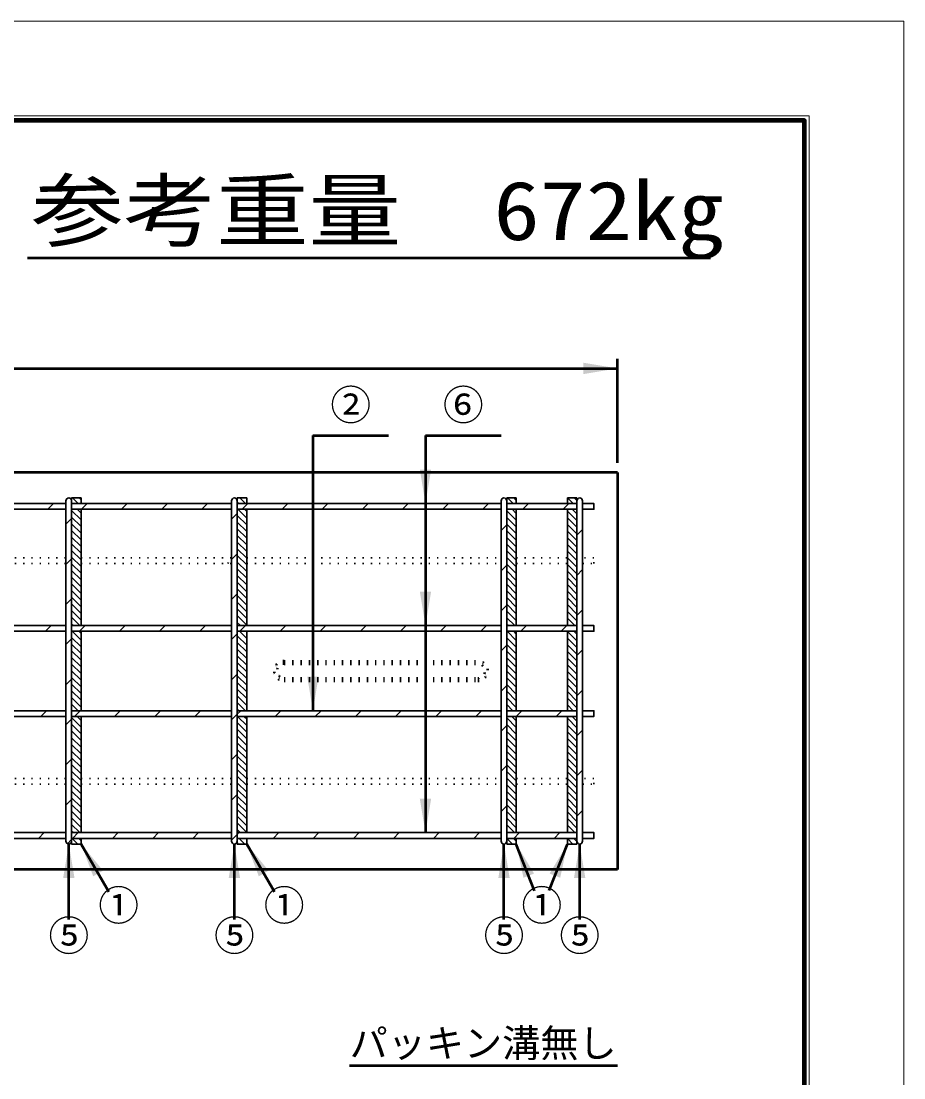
# Model space of a CAD drawing. Units: millimetres, scale not verified. Extents: x -2102 to 2102, y -1485 to 1485.
# Drawn here: x 1169 to 2102, y 367 to 1485 of the extents above; entities that cross this region are included whole.
import ezdxf
from ezdxf.enums import TextEntityAlignment as Align

# ---------------------------------------------------------------- set-up
doc = ezdxf.new("R2010")
doc.units = ezdxf.units.MM
doc.header["$LTSCALE"] = 5
doc.linetypes.add('DOTTED', pattern=[1.75, 0.25, -1.5])
doc.layers.add('0-0_V-nasSTD', color=7, linetype='Continuous', lineweight=35)
doc.layers.add('0-1_0', color=7, linetype='Continuous', lineweight=50)
doc.styles.add('ＭＳ ゴシック', font='')
doc.styles.get('ＭＳ ゴシック').set_extended_font_data('MS Gothic')

msp = doc.modelspace()

# ---------------------------------------------------------------- linework, layer by layer
at = {"layer": '0-0_V-nasSTD', "lineweight": 50}
for p, q in [((1477.825, 1046.709), (1477.825, 755.709)), ((1596.825, 1046.709), (1596.825, 626.709)), ((1219.825, 534.759), (1219.825, 614.709)), ((1262.115, 563.977), (1232.825, 614.709)), ((1394.825, 534.759), (1394.825, 614.709)), ((1437.115, 563.977), (1407.825, 614.709)), ((1679.825, 534.709), (1679.825, 614.709)), ((1712.231, 565.346), (1692.825, 614.709)), ((1727.466, 565.463), (1746.825, 614.709)), ((1759.825, 534.709), (1759.825, 614.709))]:
    msp.add_line(p, q, dxfattribs=at)
at = {"layer": '0-0_V-nasSTD'}
for p, q in [((907.825, 974.709), (1216.825, 974.709)), ((1197.47, 968.709), (1203.47, 974.709)), ((1216.825, 977.709), (1216.825, 617.709)), ((1232.825, 980.709), (1222.825, 980.709)), ((1222.825, 980.709), (1222.825, 977.709)), ((1222.825, 977.709), (1222.825, 617.709)), ((1222.825, 974.709), (1391.825, 974.709)), ((1223.845, 980.709), (1229.845, 974.709)), ((1230.916, 980.709), (1232.825, 978.799)), ((1232.825, 980.709), (1232.825, 974.709)), ((1233.206, 968.709), (1239.206, 974.709)), ((1275.632, 968.709), (1281.632, 974.709)), ((1318.058, 968.709), (1324.058, 974.709)), ((1360.485, 968.709), (1366.485, 974.709)), ((1391.825, 977.709), (1391.825, 617.709)), ((1407.825, 980.709), (1397.825, 980.709)), ((1397.825, 980.709), (1397.825, 977.709)), ((1397.825, 977.709), (1397.825, 617.709)), ((1397.825, 976.434), (1399.55, 974.709)), ((1397.825, 974.709), (1676.825, 974.709)), ((1400.621, 980.709), (1406.621, 974.709)), ((1408.911, 974.709), (1402.911, 968.709)), ((1407.692, 980.709), (1407.825, 980.576)), ((1407.825, 980.709), (1407.825, 974.709)), ((1445.338, 968.709), (1451.338, 974.709)), ((1487.764, 968.709), (1493.764, 974.709)), ((1530.19, 968.709), (1536.19, 974.709)), ((1572.617, 968.709), (1578.617, 974.709)), ((1615.043, 968.709), (1621.043, 974.709)), ((1657.47, 968.709), (1663.47, 974.709)), ((1676.825, 977.709), (1676.825, 617.709)), ((1692.825, 980.709), (1682.825, 980.709)), ((1682.825, 980.709), (1682.825, 977.709)), ((1682.825, 977.709), (1682.825, 617.709)), ((1682.825, 974.709), (1756.825, 974.709)), ((1683.464, 980.709), (1689.464, 974.709)), ((1690.535, 980.709), (1692.825, 978.419)), ((1692.825, 980.709), (1692.825, 974.709)), ((1705.896, 974.709), (1699.896, 968.709)), ((1748.322, 974.709), (1742.322, 968.709)), ((1756.825, 980.709), (1746.825, 980.709)), ((1746.825, 980.709), (1746.825, 974.709)), ((1747.104, 980.709), (1753.104, 974.709)), ((1754.175, 980.709), (1756.825, 978.058)), ((1756.825, 980.709), (1756.825, 977.709)), ((1756.825, 977.709), (1756.825, 617.709)), ((1762.825, 977.709), (1762.825, 617.709)), ((907.825, 968.709), (1216.825, 968.709)), ((1222.825, 968.709), (1391.825, 968.709)), ((1222.825, 967.586), (1232.825, 957.586)), ((1228.774, 968.709), (1232.825, 964.657)), ((1232.825, 968.709), (1232.825, 845.709)), ((1397.825, 964.123), (1391.825, 958.123)), ((1397.825, 968.709), (1676.825, 968.709)), ((1397.825, 962.292), (1407.825, 952.292)), ((1398.479, 968.709), (1407.825, 959.363)), ((1405.55, 968.709), (1407.825, 966.434)), ((1407.825, 968.709), (1407.825, 845.709)), ((1682.825, 968.709), (1756.825, 968.709)), ((1682.825, 967.205), (1692.825, 957.205)), ((1688.393, 968.709), (1692.825, 964.276)), ((1692.825, 968.709), (1692.825, 845.709)), ((1746.825, 845.709), (1746.825, 968.709)), ((1746.825, 966.845), (1756.825, 956.845)), ((1752.033, 968.709), (1756.825, 963.916)), ((1222.825, 958.829), (1216.825, 952.829)), ((1222.825, 960.515), (1232.825, 950.515)), ((1222.825, 953.444), (1232.825, 943.444)), ((1397.825, 955.221), (1407.825, 945.221)), ((1682.825, 952.138), (1676.825, 946.138)), ((1682.825, 960.134), (1692.825, 950.134)), ((1682.825, 953.063), (1692.825, 943.063)), ((1746.825, 959.774), (1756.825, 949.774)), ((1746.825, 952.703), (1756.825, 942.703)), ((1222.825, 946.373), (1232.825, 936.373)), ((1222.825, 939.302), (1232.825, 929.302)), ((1397.825, 948.149), (1407.825, 938.149)), ((1397.825, 941.078), (1407.825, 931.078)), ((1682.825, 945.992), (1692.825, 935.992)), ((1682.825, 938.921), (1692.825, 928.921)), ((1746.825, 945.632), (1756.825, 935.632)), ((1762.825, 947.286), (1756.825, 941.286)), ((1222.825, 932.231), (1232.825, 922.231)), ((1397.825, 934.007), (1407.825, 924.007)), ((1682.825, 931.85), (1692.825, 921.85)), ((1746.825, 938.561), (1756.825, 928.561)), ((1746.825, 931.49), (1756.825, 921.49)), ((1222.825, 925.16), (1232.825, 915.16)), ((1222.825, 918.088), (1232.825, 908.088)), ((1397.825, 921.697), (1391.825, 915.697)), ((1397.825, 926.936), (1407.825, 916.936)), ((1397.825, 919.865), (1407.825, 909.865)), ((1682.825, 924.779), (1692.825, 914.779)), ((1682.825, 917.708), (1692.825, 907.708)), ((1746.825, 924.419), (1756.825, 914.419)), ((1746.825, 917.347), (1756.825, 907.347)), ((1222.825, 916.402), (1216.825, 910.402)), ((1222.825, 911.017), (1232.825, 901.017)), ((1397.825, 912.794), (1407.825, 902.794)), ((1397.825, 905.723), (1407.825, 895.723)), ((1682.825, 909.712), (1676.825, 903.712)), ((1682.825, 910.637), (1692.825, 900.637)), ((1746.825, 910.276), (1756.825, 900.276)), ((1222.825, 903.946), (1232.825, 893.946)), ((1222.825, 896.875), (1232.825, 886.875)), ((1397.825, 898.652), (1407.825, 888.652)), ((1682.825, 903.566), (1692.825, 893.566)), ((1682.825, 896.495), (1692.825, 886.495)), ((1746.825, 903.205), (1756.825, 893.205)), ((1746.825, 896.134), (1756.825, 886.134)), ((1762.825, 904.859), (1756.825, 898.859)), ((1222.825, 889.804), (1232.825, 879.804)), ((1397.825, 891.581), (1407.825, 881.581)), ((1397.825, 884.51), (1407.825, 874.51)), ((1682.825, 889.424), (1692.825, 879.424)), ((1746.825, 889.063), (1756.825, 879.063)), ((1222.825, 873.976), (1216.825, 867.976)), ((1222.825, 882.733), (1232.825, 872.733)), ((1222.825, 875.662), (1232.825, 865.662)), ((1397.825, 879.27), (1391.825, 873.27)), ((1397.825, 877.439), (1407.825, 867.439)), ((1682.825, 882.353), (1692.825, 872.353)), ((1682.825, 875.281), (1692.825, 865.281)), ((1746.825, 881.992), (1756.825, 871.992)), ((1746.825, 874.921), (1756.825, 864.921)), ((1222.825, 868.591), (1232.825, 858.591)), ((1222.825, 861.52), (1232.825, 851.52)), ((1397.825, 870.368), (1407.825, 860.368)), ((1397.825, 863.297), (1407.825, 853.297)), ((1682.825, 867.286), (1676.825, 861.286)), ((1682.825, 868.21), (1692.825, 858.21)), ((1682.825, 861.139), (1692.825, 851.139)), ((1746.825, 867.85), (1756.825, 857.85)), ((1746.825, 860.779), (1756.825, 850.779)), ((1762.825, 862.433), (1756.825, 856.433)), ((1222.825, 854.449), (1231.566, 845.709)), ((1397.825, 856.226), (1407.825, 846.226)), ((1682.825, 854.068), (1691.185, 845.709)), ((1746.825, 853.708), (1754.825, 845.709)), ((907.825, 845.709), (1216.825, 845.709)), ((907.825, 839.709), (1216.825, 839.709)), ((1195.249, 839.709), (1201.249, 845.709)), ((1222.825, 847.378), (1224.494, 845.709)), ((1222.825, 845.709), (1391.825, 845.709)), ((1222.825, 839.709), (1391.825, 839.709)), ((1223.423, 839.709), (1232.825, 830.307)), ((1230.494, 839.709), (1232.825, 837.378)), ((1230.985, 839.709), (1236.985, 845.709)), ((1232.825, 755.709), (1232.825, 839.709)), ((1273.411, 839.709), (1279.411, 845.709)), ((1315.838, 839.709), (1321.838, 845.709)), ((1358.264, 839.709), (1364.264, 845.709)), ((1397.825, 849.154), (1401.271, 845.709)), ((1397.825, 845.709), (1676.825, 845.709)), ((1397.825, 839.709), (1676.825, 839.709)), ((1400.2, 839.709), (1407.825, 832.083)), ((1406.69, 845.709), (1400.69, 839.709)), ((1407.271, 839.709), (1407.825, 839.154)), ((1407.825, 755.709), (1407.825, 839.709)), ((1443.117, 839.709), (1449.117, 845.709)), ((1485.543, 839.709), (1491.543, 845.709)), ((1527.97, 839.709), (1533.97, 845.709)), ((1570.396, 839.709), (1576.396, 845.709)), ((1612.822, 839.709), (1618.822, 845.709)), ((1655.249, 839.709), (1661.249, 845.709)), ((1682.825, 846.997), (1684.114, 845.709)), ((1682.825, 845.709), (1756.825, 845.709)), ((1682.825, 755.709), (1682.825, 840.209)), ((1682.825, 839.709), (1756.825, 839.709)), ((1683.043, 839.709), (1692.825, 829.926)), ((1690.114, 839.709), (1692.825, 836.997)), ((1692.825, 839.709), (1692.825, 755.709)), ((1697.675, 839.709), (1703.675, 845.709)), ((1740.102, 839.709), (1746.102, 845.709)), ((1746.825, 846.637), (1747.753, 845.709)), ((1746.825, 755.709), (1746.825, 839.709)), ((1746.825, 839.566), (1756.825, 829.566)), ((1753.753, 839.709), (1756.825, 836.637)), ((1222.825, 831.55), (1216.825, 825.55)), ((1222.825, 833.236), (1232.825, 823.236)), ((1397.825, 836.844), (1391.825, 830.844)), ((1397.825, 835.012), (1407.825, 825.012)), ((1397.825, 827.941), (1407.825, 817.941)), ((1682.825, 832.855), (1692.825, 822.855)), ((1746.825, 832.495), (1756.825, 822.495)), ((1222.825, 826.165), (1232.825, 816.165)), ((1222.825, 819.094), (1232.825, 809.094)), ((1397.825, 820.87), (1407.825, 810.87)), ((1682.825, 824.859), (1676.825, 818.859)), ((1682.825, 825.784), (1692.825, 815.784)), ((1682.825, 818.713), (1692.825, 808.713)), ((1746.825, 825.424), (1756.825, 815.424)), ((1746.825, 818.353), (1756.825, 808.353)), ((1762.825, 820.006), (1756.825, 814.006)), ((1222.825, 812.022), (1232.825, 802.022)), ((1222.825, 804.951), (1232.825, 794.951)), ((1397.825, 813.799), (1407.825, 803.799)), ((1397.825, 806.728), (1407.825, 796.728)), ((1682.825, 811.642), (1692.825, 801.642)), ((1746.825, 811.281), (1756.825, 801.281)), ((1222.825, 797.88), (1232.825, 787.88)), ((1397.825, 794.418), (1391.825, 788.418)), ((1397.825, 799.657), (1407.825, 789.657)), ((1682.825, 804.571), (1692.825, 794.571)), ((1682.825, 797.5), (1692.825, 787.5)), ((1746.825, 804.21), (1756.825, 794.21)), ((1746.825, 797.139), (1756.825, 787.139)), ((1222.825, 789.123), (1216.825, 783.123)), ((1222.825, 790.809), (1232.825, 780.809)), ((1222.825, 783.738), (1232.825, 773.738)), ((1397.825, 792.586), (1407.825, 782.586)), ((1397.825, 785.515), (1407.825, 775.515)), ((1682.825, 782.433), (1676.825, 776.433)), ((1682.825, 790.429), (1692.825, 780.429)), ((1682.825, 783.358), (1692.825, 773.358)), ((1746.825, 790.068), (1756.825, 780.068)), ((1746.825, 782.997), (1756.825, 772.997)), ((1222.825, 776.667), (1232.825, 766.667)), ((1397.825, 778.444), (1407.825, 768.444)), ((1397.825, 771.373), (1407.825, 761.373)), ((1682.825, 776.287), (1692.825, 766.287)), ((1746.825, 775.926), (1756.825, 765.926)), ((1762.825, 777.58), (1756.825, 771.58)), ((1222.825, 769.596), (1232.825, 759.596)), ((1222.825, 762.525), (1229.642, 755.709)), ((1397.825, 764.302), (1406.418, 755.709)), ((1682.825, 769.215), (1692.825, 759.215)), ((1682.825, 762.144), (1689.261, 755.709)), ((1746.825, 768.855), (1756.825, 758.855)), ((1746.825, 761.784), (1752.901, 755.709)), ((907.825, 755.709), (1216.825, 755.709)), ((907.825, 749.709), (1216.825, 749.709)), ((1190.102, 749.709), (1196.102, 755.709)), ((1222.825, 755.709), (1391.825, 755.709)), ((1222.825, 749.709), (1391.825, 749.709)), ((1225.838, 749.709), (1231.838, 755.709)), ((1228.571, 749.709), (1232.825, 745.454)), ((1232.825, 749.709), (1232.825, 626.709)), ((1268.264, 749.709), (1274.264, 755.709)), ((1310.69, 749.709), (1316.69, 755.709)), ((1353.117, 749.709), (1359.117, 755.709)), ((1397.825, 751.991), (1391.825, 745.991)), ((1397.825, 757.231), (1399.347, 755.709)), ((1397.825, 755.709), (1676.825, 755.709)), ((1401.543, 755.709), (1397.825, 751.991)), ((1397.825, 749.709), (1676.825, 749.709)), ((1398.276, 749.709), (1407.825, 740.16)), ((1405.347, 749.709), (1407.825, 747.231)), ((1407.825, 749.709), (1407.825, 626.709)), ((1437.97, 749.709), (1443.97, 755.709)), ((1480.396, 749.709), (1486.396, 755.709)), ((1522.822, 749.709), (1528.822, 755.709)), ((1565.249, 749.709), (1571.249, 755.709)), ((1607.675, 749.709), (1613.675, 755.709)), ((1650.102, 749.709), (1656.102, 755.709)), ((1682.825, 755.709), (1756.825, 755.709)), ((1682.825, 749.709), (1756.825, 749.709)), ((1688.19, 749.709), (1692.825, 745.073)), ((1698.528, 755.709), (1692.528, 749.709)), ((1692.825, 749.709), (1692.825, 626.709)), ((1734.954, 749.709), (1740.954, 755.709)), ((1746.825, 626.709), (1746.825, 749.709)), ((1751.83, 749.709), (1756.825, 744.713)), ((1222.825, 746.697), (1216.825, 740.697)), ((1222.825, 748.383), (1232.825, 738.383)), ((1222.825, 741.312), (1232.825, 731.312)), ((1397.825, 743.088), (1407.825, 733.088)), ((1682.825, 740.006), (1676.825, 734.006)), ((1682.825, 748.002), (1692.825, 738.002)), ((1682.825, 740.931), (1692.825, 730.931)), ((1746.825, 747.642), (1756.825, 737.642)), ((1746.825, 740.571), (1756.825, 730.571)), ((1222.825, 734.241), (1232.825, 724.241)), ((1222.825, 727.17), (1232.825, 717.17)), ((1397.825, 736.017), (1407.825, 726.017)), ((1397.825, 728.946), (1407.825, 718.946)), ((1682.825, 733.86), (1692.825, 723.86)), ((1682.825, 726.789), (1692.825, 716.789)), ((1746.825, 733.5), (1756.825, 723.5)), ((1762.825, 735.154), (1756.825, 729.154)), ((1222.825, 720.099), (1232.825, 710.099)), ((1397.825, 721.875), (1407.825, 711.875)), ((1682.825, 719.718), (1692.825, 709.718)), ((1746.825, 726.429), (1756.825, 716.429)), ((1746.825, 719.358), (1756.825, 709.358)), ((1222.825, 704.27), (1216.825, 698.27)), ((1222.825, 713.028), (1232.825, 703.028)), ((1222.825, 705.956), (1232.825, 695.956)), ((1397.825, 709.565), (1391.825, 703.565)), ((1397.825, 714.804), (1407.825, 704.804)), ((1397.825, 707.733), (1407.825, 697.733)), ((1682.825, 712.647), (1692.825, 702.647)), ((1682.825, 705.576), (1692.825, 695.576)), ((1746.825, 712.287), (1756.825, 702.287)), ((1746.825, 705.215), (1756.825, 695.215)), ((1222.825, 698.885), (1232.825, 688.885)), ((1397.825, 700.662), (1407.825, 690.662)), ((1397.825, 693.591), (1407.825, 683.591)), ((1682.825, 697.58), (1676.825, 691.58)), ((1682.825, 698.505), (1692.825, 688.505)), ((1746.825, 698.144), (1756.825, 688.144)), ((1222.825, 691.814), (1232.825, 681.814)), ((1222.825, 684.743), (1232.825, 674.743)), ((1397.825, 686.52), (1407.825, 676.52)), ((1682.825, 691.434), (1692.825, 681.434)), ((1682.825, 684.363), (1692.825, 674.363)), ((1746.825, 691.073), (1756.825, 681.073)), ((1746.825, 684.002), (1756.825, 674.002)), ((1762.825, 692.727), (1756.825, 686.727)), ((1222.825, 677.672), (1232.825, 667.672)), ((1222.825, 670.601), (1232.825, 660.601)), ((1397.825, 679.449), (1407.825, 669.449)), ((1397.825, 672.378), (1407.825, 662.378)), ((1682.825, 677.292), (1692.825, 667.292)), ((1746.825, 676.931), (1756.825, 666.931)), ((1222.825, 661.844), (1216.825, 655.844)), ((1222.825, 663.53), (1232.825, 653.53)), ((1397.825, 667.138), (1391.825, 661.138)), ((1397.825, 665.307), (1407.825, 655.307)), ((1682.825, 670.221), (1692.825, 660.221)), ((1682.825, 663.149), (1692.825, 653.149)), ((1746.825, 669.86), (1756.825, 659.86)), ((1746.825, 662.789), (1756.825, 652.789)), ((1222.825, 656.459), (1232.825, 646.459)), ((1222.825, 649.388), (1232.825, 639.388)), ((1397.825, 658.236), (1407.825, 648.236)), ((1397.825, 651.165), (1407.825, 641.165)), ((1682.825, 655.154), (1676.825, 649.154)), ((1682.825, 656.078), (1692.825, 646.078)), ((1682.825, 649.007), (1692.825, 639.007)), ((1746.825, 655.718), (1756.825, 645.718)), ((1746.825, 648.647), (1756.825, 638.647)), ((1762.825, 650.301), (1756.825, 644.301)), ((1222.825, 642.317), (1232.825, 632.317)), ((1397.825, 644.094), (1407.825, 634.094)), ((1682.825, 641.936), (1692.825, 631.936)), ((1746.825, 641.576), (1756.825, 631.576)), ((907.825, 626.709), (1216.825, 626.709)), ((1187.881, 620.709), (1193.881, 626.709)), ((1222.825, 635.246), (1231.362, 626.709)), ((1222.825, 628.175), (1224.291, 626.709)), ((1222.825, 626.709), (1391.825, 626.709)), ((1223.617, 620.709), (1229.617, 626.709)), ((1266.043, 620.709), (1272.043, 626.709)), ((1308.47, 620.709), (1314.47, 626.709)), ((1350.896, 620.709), (1356.896, 626.709)), ((1397.825, 637.022), (1407.825, 627.022)), ((1397.825, 629.951), (1401.068, 626.709)), ((1397.825, 626.709), (1676.825, 626.709)), ((1399.322, 626.709), (1397.825, 625.212)), ((1435.749, 620.709), (1441.749, 626.709)), ((1478.175, 620.709), (1484.175, 626.709)), ((1520.602, 620.709), (1526.602, 626.709)), ((1563.028, 620.709), (1569.028, 626.709)), ((1605.454, 620.709), (1611.454, 626.709)), ((1647.881, 620.709), (1653.881, 626.709)), ((1682.825, 634.865), (1690.982, 626.709)), ((1682.825, 627.794), (1683.911, 626.709)), ((1682.825, 626.709), (1756.825, 626.709)), ((1696.307, 626.709), (1690.307, 620.709)), ((1732.734, 620.709), (1738.734, 626.709)), ((1746.825, 634.505), (1754.621, 626.709)), ((1746.825, 627.434), (1747.55, 626.709)), ((907.825, 620.709), (1216.825, 620.709)), ((1222.825, 619.418), (1218.45, 615.043)), ((1222.825, 620.709), (1391.825, 620.709)), ((1223.617, 620.709), (1222.825, 620.709)), ((1222.825, 614.709), (1222.825, 617.709)), ((1223.22, 620.709), (1229.22, 614.709)), ((1230.291, 620.709), (1232.825, 618.175)), ((1232.259, 614.709), (1232.825, 615.275)), ((1397.825, 624.712), (1391.825, 618.712)), ((1397.825, 620.709), (1676.825, 620.709)), ((1397.825, 614.709), (1397.825, 617.709)), ((1397.825, 615.809), (1398.926, 614.709)), ((1399.997, 620.709), (1405.997, 614.709)), ((1407.568, 620.709), (1407.825, 620.451)), ((1682.825, 620.709), (1756.825, 620.709)), ((1682.825, 614.709), (1682.825, 617.709)), ((1682.84, 620.709), (1688.84, 614.709)), ((1689.911, 620.709), (1692.825, 617.794)), ((1746.825, 614.709), (1746.825, 620.709)), ((1746.825, 620.363), (1752.479, 614.709)), ((1753.55, 620.709), (1756.825, 617.434)), ((1756.825, 615.209), (1756.825, 617.709)), ((1756.825, 614.709), (1756.825, 617.709))]:
    msp.add_line(p, q, dxfattribs=at)
at = {"layer": '0-0_V-nasSTD', "linetype": 'DOTTED'}
for p, q in [((917.825, 917.421), (1216.825, 917.421)), ((1232.825, 917.421), (1391.825, 917.421)), ((1407.825, 917.421), (1676.825, 917.421)), ((1692.825, 917.421), (1746.825, 917.421)), ((1774.825, 917.421), (1762.825, 917.421)), ((1774.825, 911.421), (1774.825, 917.421)), ((917.825, 911.421), (1216.825, 911.421)), ((1232.825, 911.421), (1391.825, 911.421)), ((1387.87, 911.421), (1391.825, 915.377)), ((1407.825, 911.421), (1676.825, 911.421)), ((1692.825, 911.421), (1746.825, 911.421)), ((1762.825, 911.421), (1774.825, 911.421)), ((917.825, 683.997), (1216.825, 683.997)), ((1232.825, 683.997), (1391.825, 683.997)), ((1407.825, 683.997), (1676.825, 683.997)), ((1692.825, 683.997), (1746.825, 683.997)), ((917.825, 677.997), (1216.825, 677.997)), ((1232.825, 677.997), (1391.825, 677.997)), ((1407.825, 677.997), (1676.825, 677.997)), ((1692.825, 677.997), (1746.825, 677.997))]:
    msp.add_line(p, q, dxfattribs=at)
at = {"layer": '0-0_V-nasSTD', "lineweight": 18}
for points in [[(-2102.5, -1485), (-2102.5, 1485), (2102.5, 1485), (2102.5, -1485)], [(-2002.5, -1385), (-2002.5, 1385), (2002.5, 1385), (2002.5, -1385)]]:
    msp.add_lwpolyline(points, close=True, dxfattribs=at)
at = {"layer": '0-0_V-nasSTD', "lineweight": 100}
msp.add_lwpolyline([(1997.5, -1380), (1997.5, 1380), (-1997.5, 1380)], dxfattribs=at)
at = {"layer": '0-0_V-nasSTD'}
for points in [[(1762.825, 968.709), (1774.825, 968.709), (1774.825, 974.709), (1762.825, 974.709)], [(1762.825, 839.709), (1774.825, 839.709), (1774.825, 845.709), (1762.825, 845.709)], [(1762.825, 749.709), (1774.825, 749.709), (1774.825, 755.709), (1762.825, 755.709)], [(1762.825, 620.709), (1774.825, 620.709), (1774.825, 626.709), (1762.825, 626.709)], [(1222.825, 614.709), (1232.825, 614.709), (1232.825, 620.709)], [(1397.825, 614.709), (1407.825, 614.709), (1407.825, 620.709)], [(1682.825, 614.709), (1692.825, 614.709), (1692.825, 620.709)], [(1746.825, 614.709), (1756.825, 614.709), (1756.825, 620.709)]]:
    msp.add_lwpolyline(points, dxfattribs=at)
at = {"layer": '0-0_V-nasSTD', "linetype": 'DOTTED'}
msp.add_lwpolyline([(1762.825, 677.997), (1774.825, 677.997), (1774.825, 683.997), (1762.825, 683.997)], dxfattribs=at)
at = {"layer": '0-0_V-nasSTD'}
for centre, start, end in [((1219.825, 977.709), 0, 180), ((1394.825, 977.709), 0, 180), ((1679.825, 977.709), 0, 180), ((1759.825, 977.709), 0, 180), ((1219.825, 617.709), 180, 0), ((1394.825, 617.709), 180, 0), ((1679.825, 617.709), 180, 0), ((1759.825, 617.709), 180, 0)]:
    msp.add_arc(centre, 3, start, end, dxfattribs=at)
for points in [[(1763.825, 1111.709), (1763.825, 1123.709), (1799.825, 1117.709)], [(1590.825, 1010.709), (1596.825, 974.709), (1602.825, 1010.709)], [(1590.825, 881.709), (1596.825, 845.709), (1602.825, 881.709)], [(1471.825, 791.709), (1477.825, 755.709), (1483.825, 791.709)], [(1590.825, 662.709), (1596.825, 626.709), (1602.825, 662.709)], [(1213.825, 578.709), (1219.825, 614.709), (1225.825, 578.709)], [(1232.825, 614.709), (1245.629, 580.532), (1256.022, 586.532)], [(1388.825, 578.709), (1394.825, 614.709), (1400.825, 578.709)], [(1407.825, 614.709), (1420.629, 580.532), (1431.022, 586.532)], [(1673.825, 578.709), (1679.825, 614.709), (1685.825, 578.709)], [(1692.825, 614.709), (1700.413, 579.01), (1705.997, 581.205)], [(1692.825, 614.709), (1705.997, 581.205), (1711.581, 583.4)], [(1728.07, 583.4), (1733.654, 581.205), (1746.825, 614.709)], [(1733.654, 581.205), (1739.238, 579.01), (1746.825, 614.709)], [(1753.825, 578.709), (1759.825, 614.709), (1765.825, 578.709)]]:
    msp.add_solid(points, dxfattribs=at)
at = {"layer": '0-1_0'}
for p, q in [((1176.036, 1234.753), (1898.036, 1234.753)), ((-200.175, 1117.709), (1799.825, 1117.709)), ((1799.825, 1017.709), (1799.825, 1127.709)), ((1477.825, 1046.709), (1557.825, 1046.709)), ((1596.825, 1046.709), (1676.825, 1046.709)), ((1799.825, 1007.709), (-200.175, 1007.709)), ((1799.825, 1007.709), (1799.825, 587.709)), ((1799.825, 587.709), (-200.175, 587.709)), ((1516.618, 380.444), (1799.825, 380.444))]:
    msp.add_line(p, q, dxfattribs=at)
at = {"layer": '0-1_0', "linetype": 'DOTTED'}
for p, q in [((1447.325, 808.209), (1652.325, 808.209)), ((1447.325, 805.209), (1652.325, 805.209)), ((1447.325, 790.209), (1652.325, 790.209)), ((1447.325, 787.209), (1652.325, 787.209))]:
    msp.add_line(p, q, dxfattribs=at)
for centre, radius, start, end in [((1447.325, 797.709), 10.5, 90, 270), ((1447.325, 797.709), 7.5, 90, 270), ((1652.325, 797.709), 10.5, 270, 90), ((1652.325, 797.709), 7.5, 270, 90)]:
    msp.add_arc(centre, radius, start, end, dxfattribs=at)

# ---------------------------------------------------------------- texts
at = {"layer": '0-0_V-nasSTD', "style": 'ＭＳ ゴシック', "width": 1.15}
msp.add_text('参考重量\u3000672kg', height=62.32, dxfattribs=at).set_placement((1180.036, 1234.753), align=Align.BOTTOM_LEFT)
at = {"layer": '0-0_V-nasSTD', "style": 'ＭＳ ゴシック'}
for s, height, p in [('②', 31.67, (1496.225, 1053.709)), ('⑥', 31.67, (1615.225, 1053.709)), ('①', 31.67, (1250.879, 524.428)), ('①', 31.67, (1425.879, 524.428)), ('①', 31.67, (1698.225, 524.428)), ('⑤', 31.67, (1198.262, 492.409)), ('⑤', 31.67, (1373.262, 492.409)), ('⑤', 31.67, (1658.262, 492.409)), ('⑤', 31.67, (1738.262, 492.409)), ('パッキン溝無し', 29.56, (1516.618, 380.444))]:
    msp.add_text(s, height=height, dxfattribs=at).set_placement(p, align=Align.BOTTOM_LEFT)

doc.saveas('drawing.dxf')
